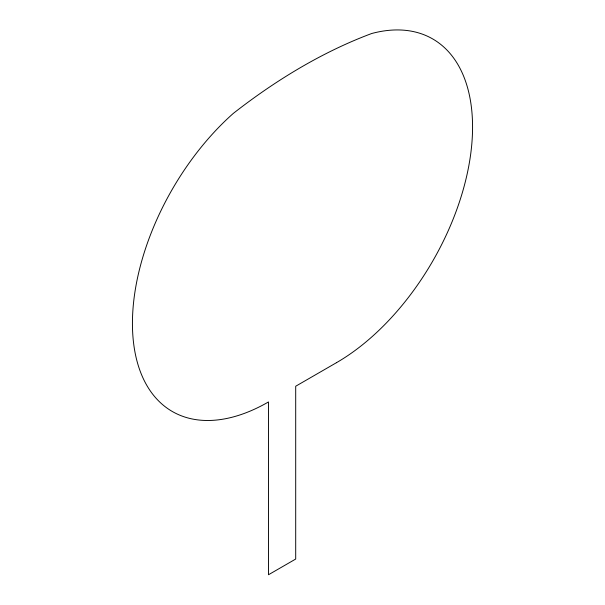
<?xml version="1.0" encoding="UTF-8"?>
<svg xmlns="http://www.w3.org/2000/svg" width="605" height="605" viewBox="0 0 605 605"><rect width="100%" height="100%" fill="white"/><g stroke="black" fill="none" stroke-linecap="round" stroke-linejoin="round"><path stroke-width="0.91" d="M336.509 362.667L295.701 386.232L295.701 559.043L268.491 574.75L268.491 401.947A192.405 111.086 -60 0 1 133.599 343.224A192.405 111.086 -60 0 1 233.273 113.43A559.837 323.221 -60 0 1 371.727 33.502A192.405 111.086 -60 0 1 471.401 148.202A192.405 111.086 -60 0 1 336.509 362.667"/></g></svg>
